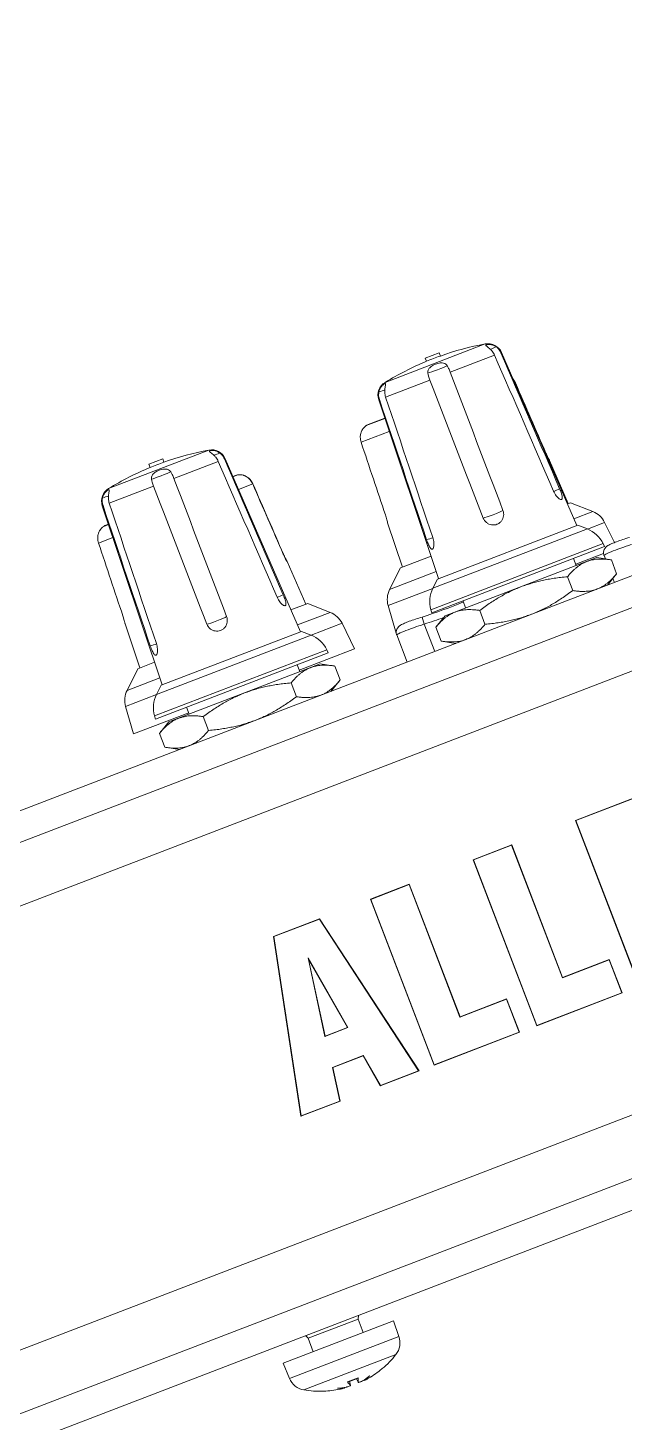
# Model space of a CAD drawing. Header units: millimetres. Extents: x 20 to 1660, y 4 to 1168.
# Drawn here: x 1148.5 to 1188.7, y 900.9 to 995.1 of the extents above; entities that cross this region are included whole.
import ezdxf

# ---------------------------------------------------------------- set-up
doc = ezdxf.new("R2010")
doc.units = ezdxf.units.MM
doc.header["$LTSCALE"] = 4
doc.layers.add('Visible Edges(A H Standard)', color=7, linetype='Continuous', lineweight=18)
doc.layers.add('Visible Tangent Edges(A H Standard)', color=7, linetype='Continuous', lineweight=18)

msp = doc.modelspace()

# ---------------------------------------------------------------- linework, layer by layer
at = {"layer": 'Visible Edges(A H Standard)'}
for p, q in [((867.052, 834.385), (1285.638, 995.077)), ((867.769, 832.518), (1286.355, 993.21)), ((1176.233, 973.139), (1175.299, 972.78)), ((1175.299, 972.78), (1175.383, 972.561)), ((1176.317, 972.919), (1176.233, 973.139)), ((1180.453, 973.152), (1185.533, 961.468)), ((1172.154, 969.966), (1176.198, 957.884)), ((1172.568, 968.73), (1171.447, 968.299)), ((1161.781, 965.984), (1166.862, 954.3)), ((1157.561, 965.971), (1156.628, 965.612)), ((1156.628, 965.612), (1156.712, 965.393)), ((1157.645, 965.752), (1157.561, 965.971)), ((1183.701, 965.856), (1184.96, 962.962)), ((1162.488, 964.86), (1162.301, 964.788)), ((1153.483, 962.798), (1157.526, 950.716)), ((1184.895, 962.937), (1185.1, 963.015)), ((1185.1, 963.015), (1186.615, 962.419)), ((1153.897, 961.562), (1153.71, 961.49)), ((1172.755, 961.654), (1173.757, 958.661)), ((1176.127, 957.857), (1185.603, 961.495)), ((1185.603, 961.495), (1186.252, 961.24)), ((1187.414, 961.681), (1188.076, 960.323)), ((1173.617, 958.607), (1175.689, 959.403)), ((1175.747, 955.569), (1187.417, 960.049)), ((1185.46, 958.869), (1187.345, 959.593)), ((1187.316, 960.255), (1187.417, 960.049)), ((1187.376, 959.457), (1187.469, 959.215)), ((1165.963, 959.046), (1167.222, 956.152)), ((1173.617, 958.607), (1172.89, 957.15)), ((1186.882, 959.308), (1176.641, 955.376)), ((1185.496, 958.776), (1185.316, 959.242)), ((1186.882, 959.308), (1187.87, 959.151)), ((1188.228, 958.218), (1187.87, 959.151)), ((1176.127, 957.857), (1175.817, 957.234)), ((1185.263, 957.08), (1184.905, 958.013)), ((1187.599, 957.441), (1188.228, 958.218)), ((1187.973, 957.903), (1188.08, 957.625)), ((1166.223, 955.769), (1167.362, 956.206)), ((1167.362, 956.206), (1168.877, 955.609)), ((1172.791, 956.067), (1173.323, 954.21)), ((1175.684, 955.79), (1175.747, 955.569)), ((1177.848, 956.375), (1178.027, 955.909)), ((1179.334, 954.804), (1178.976, 955.737)), ((1155.018, 954.844), (1156.019, 951.852)), ((1169.676, 954.871), (1170.523, 953.135)), ((1176.641, 955.376), (1176.012, 954.599)), ((1157.456, 950.689), (1166.932, 954.327)), ((1166.932, 954.327), (1167.58, 954.072)), ((1173.323, 954.21), (1173.341, 954.217)), ((1173.373, 954.082), (1174.076, 952.249)), ((1176.37, 953.666), (1176.012, 954.599)), ((1157.076, 948.401), (1168.746, 952.881)), ((1166.788, 951.701), (1170.523, 953.135)), ((1168.645, 953.088), (1168.746, 952.881)), ((1177.358, 953.509), (1176.37, 953.666)), ((1155.879, 951.798), (1157.018, 952.235)), ((1168.21, 952.14), (1157.969, 948.209)), ((1166.824, 951.608), (1166.645, 952.075)), ((1168.21, 952.14), (1169.198, 951.984)), ((1169.556, 951.05), (1169.198, 951.984)), ((1155.879, 951.798), (1155.152, 950.34)), ((1168.927, 950.273), (1169.556, 951.05)), ((1157.456, 950.689), (1157.145, 950.066)), ((1166.592, 949.912), (1166.234, 950.846)), ((1155.053, 949.258), (1155.586, 947.4)), ((1159.176, 949.207), (1159.356, 948.741)), ((1155.586, 947.4), (1159.32, 948.834)), ((1157.013, 948.622), (1157.076, 948.401)), ((1157.969, 948.209), (1157.34, 947.431)), ((1160.663, 947.636), (1160.305, 948.569)), ((1157.699, 946.498), (1157.34, 947.431)), ((1158.686, 946.341), (1157.699, 946.498)), ((1260.233, 944.621), (923.472, 815.34)), ((1185.452, 941.558), (1191.551, 943.899)), ((1191.541, 943.877), (1185.475, 941.548)), ((1260.95, 942.754), (924.188, 813.473)), ((1185.452, 941.558), (1185.475, 941.548)), ((1189.753, 930.355), (1185.452, 941.558)), ((1185.475, 941.548), (1189.763, 930.378)), ((1178.525, 938.898), (1181.142, 939.903)), ((1181.132, 939.881), (1178.547, 938.888)), ((1181.142, 939.903), (1181.132, 939.881)), ((1184.565, 930.938), (1181.132, 939.881)), ((1181.142, 939.903), (1184.575, 930.96)), ((1178.525, 938.898), (1178.547, 938.888)), ((1182.825, 927.696), (1178.525, 938.898)), ((1178.547, 938.888), (1182.835, 927.718)), ((1171.597, 936.239), (1174.214, 937.244)), ((1174.204, 937.221), (1171.62, 936.229)), ((1174.214, 937.244), (1174.204, 937.221)), ((1177.638, 928.278), (1174.204, 937.221)), ((1174.214, 937.244), (1177.648, 928.301)), ((1171.597, 936.239), (1171.62, 936.229)), ((1175.898, 925.036), (1171.597, 936.239)), ((1171.62, 936.229), (1175.908, 925.059)), ((1165.045, 933.724), (1168.159, 934.919)), ((1168.159, 934.919), (1168.152, 934.898)), ((1168.159, 934.919), (1174.877, 924.644)), ((1168.152, 934.898), (1165.064, 933.712)), ((1174.85, 924.653), (1168.152, 934.898)), ((1165.045, 933.724), (1165.064, 933.712)), ((1166.902, 921.583), (1165.045, 933.724)), ((1165.064, 933.712), (1166.916, 921.607)), ((1170.073, 927.566), (1167.381, 932.28)), ((1167.422, 932.173), (1167.381, 932.28)), ((1167.381, 932.28), (1168.525, 926.972)), ((1170.048, 927.575), (1167.422, 932.173)), ((1167.422, 932.173), (1168.538, 926.996)), ((1187.715, 932.147), (1184.565, 930.938)), ((1184.575, 930.96), (1187.725, 932.169)), ((1187.725, 932.169), (1187.715, 932.147)), ((1188.57, 929.92), (1187.715, 932.147)), ((1187.725, 932.169), (1188.593, 929.91)), ((1184.575, 930.96), (1184.565, 930.938)), ((1180.787, 929.487), (1177.638, 928.278)), ((1177.648, 928.301), (1180.797, 929.51)), ((1180.797, 929.51), (1180.787, 929.487)), ((1181.642, 927.26), (1180.787, 929.487)), ((1180.797, 929.51), (1181.665, 927.25)), ((1188.593, 929.91), (1182.825, 927.696)), ((1182.835, 927.718), (1188.57, 929.92)), ((1188.593, 929.91), (1188.57, 929.92)), ((1168.525, 926.972), (1170.073, 927.566)), ((1168.538, 926.996), (1170.048, 927.575)), ((1170.048, 927.575), (1170.073, 927.566)), ((1177.648, 928.301), (1177.638, 928.278)), ((1182.825, 927.696), (1182.835, 927.718)), ((1168.538, 926.996), (1168.525, 926.972)), ((1181.665, 927.25), (1175.898, 925.036)), ((1175.908, 925.059), (1181.642, 927.26)), ((1181.665, 927.25), (1181.642, 927.26)), ((1169.024, 924.879), (1171.112, 925.68)), ((1171.104, 925.658), (1169.045, 924.868)), ((1171.104, 925.658), (1171.112, 925.68)), ((1172.259, 923.639), (1171.104, 925.658)), ((1171.112, 925.68), (1172.267, 923.661)), ((1169.526, 922.609), (1169.024, 924.879)), ((1169.045, 924.868), (1169.024, 924.879)), ((1169.045, 924.868), (1169.546, 922.598)), ((1174.877, 924.644), (1172.259, 923.639)), ((1172.267, 923.661), (1174.85, 924.653)), ((1174.877, 924.644), (1174.85, 924.653)), ((1175.898, 925.036), (1175.908, 925.059)), ((1172.259, 923.639), (1172.267, 923.661)), ((1169.546, 922.598), (1166.902, 921.583)), ((1166.916, 921.607), (1169.526, 922.609)), ((1169.546, 922.598), (1169.526, 922.609)), ((1166.902, 921.583), (1166.916, 921.607)), ((1173.158, 907.765), (1165.689, 904.898)), ((1170.766, 907.887), (1167.385, 906.589)), ((1170.766, 907.887), (1170.778, 908.137)), ((1171.114, 906.981), (1170.766, 907.887)), ((1173.52, 906.713), (1173.158, 907.765)), ((1167.385, 906.589), (1167.209, 906.767)), ((1167.733, 905.683), (1167.385, 906.589)), ((1166.124, 903.874), (1165.689, 904.898)), ((1170.058, 903.63), (1170.76, 903.9)), ((1170.763, 903.615), (1170.645, 903.856)), ((1172.343, 904.507), (1172.349, 904.51)), ((1168.469, 903.02), (1168.475, 903.023)), ((1169.86, 903.247), (1169.854, 903.268)), ((1170.247, 903.417), (1170.173, 903.674)), ((1171.163, 903.747), (1171.154, 903.767))]:
    msp.add_line(p, q, dxfattribs=at)
for centre, radius, start, end in [((1183.016, 954.075), 20, 100.55445, 109.56895), ((1179.535, 972.753), 1, 23.50149, 100.55445), ((1183.016, 954.075), 20, 109.56895, 112.43403), ((1183.016, 954.075), 20, 112.43403, 121.44853), ((1173.103, 970.284), 1, 121.44853, 198.50149), ((1171.886, 967.404), 1, 125.04044, 147.33267), ((1182.795, 951.847), 20, 124.94058, 125.04044), ((1171.627, 967.833), 0.5, 111.00149, 124.94058), ((1164.344, 946.907), 20, 100.55445, 109.56895), ((1160.864, 965.585), 1, 23.50149, 100.55445), ((1164.344, 946.907), 20, 112.43403, 121.44853), ((1164.344, 946.907), 20, 109.56895, 112.43403), ((1162.668, 964.393), 0.5, 97.0624, 111.00149), ((1165.065, 945.041), 20, 96.96254, 97.0624), ((1162.762, 963.901), 1, 74.67031, 96.96254), ((1154.431, 963.116), 1, 121.44853, 198.50149), ((1186.065, 961.023), 1.5, 26.00149, 68.50149), ((1154.148, 960.594), 1, 125.04044, 147.33267), ((1165.057, 945.038), 20, 124.94058, 125.04044), ((1153.889, 961.023), 0.5, 111.00149, 124.94058), ((1185.519, 959.379), 2, 26.00149, 68.50149), ((1174.233, 956.481), 1.5, 153.50149, 196.00149), ((1177.606, 956.341), 2, 153.50149, 196.00149), ((1166.177, 983.987), 30.043, 287.24702, 292.90895), ((1168.328, 954.214), 1.5, 26.00149, 68.50149), ((1166.847, 952.211), 2, 26.00149, 68.50149), ((1156.495, 949.671), 1.5, 153.50149, 196.00149), ((1158.935, 949.173), 2, 153.50149, 196.00149), ((1172.291, 906.29), 1.3, 321.79282, 19.00149), ((1168.205, 909.506), 6.5, 310.1527, 321.79282), ((1167.321, 904.382), 1.3, 203.00149, 260.21016), ((1172.289, 904.665), 0.166, 291.00149, 310.1527), ((1168.205, 909.506), 6.5, 260.21016, 271.85028), ((1168.409, 903.175), 0.166, 271.85028, 291.00149)]:
    msp.add_arc(centre, radius, start, end, dxfattribs=at)
for centre, major_axis, ratio, start_param, end_param in [((1167.842, 909.328), (2.848, -5.829), 0.119113, 0.154116, 0.323809), ((1168.851, 909.573), (0.661, -6.393), 0.745371, 0.338869, 0.456021), ((1167.588, 909.088), (3.604, -5.321), 0.643637, 6.274767, 6.391919), ((1168.263, 909.49), (-1.7, -6.261), 0.989048, 0.791063, 0.960756), ((1168.172, 909.455), (-5.453, 3.515), 0.989048, 2.180837, 2.35053), ((1167.68, 909.123), (3.787, -5.193), 0.745371, 5.827165, 5.944316), ((1168.943, 909.608), (0.882, -6.366), 0.643637, 6.174452, 6.291603), ((1169.886, 902.596), (0.328, -1.385), 0.098287, 2.037054, 2.054119), ((1168.594, 909.617), (1.784, -6.237), 0.119113, 5.959376, 6.129069), ((1171.58, 903.247), (-0.683, 1.248), 0.098287, 1.087474, 1.104539)]:
    msp.add_ellipse(centre, major_axis=major_axis, ratio=ratio, start_param=start_param, end_param=end_param, dxfattribs=at)
for points, knots in [([(1179.685, 973.384), (1179.667, 973.4), (1179.65, 973.415), (1179.597, 973.46), (1179.556, 973.494), (1179.488, 973.549), (1179.451, 973.577), (1179.413, 973.61), (1179.399, 973.623), (1179.375, 973.654), (1179.384, 973.672), (1179.446, 973.696), (1179.51, 973.706), (1179.614, 973.705), (1179.654, 973.703), (1179.744, 973.69), (1179.814, 973.674), (1179.921, 973.634), (1179.979, 973.607), (1180.045, 973.567), (1180.066, 973.553), (1180.087, 973.538)], [0.1111595, 0.1111595, 0.1111595, 0.1111595, 0.1181117, 0.1181117, 0.1346005, 0.1346005, 0.1549386, 0.1549386, 0.1687629, 0.1687629, 0.2011039, 0.2011039, 0.2334448, 0.2334448, 0.2472691, 0.2472691, 0.2676073, 0.2676073, 0.284096, 0.284096, 0.2910482, 0.2910482, 0.2910482, 0.2910482]), ([(1180.087, 973.538), (1180.14, 973.499), (1180.19, 973.454), (1180.307, 973.324), (1180.364, 973.233), (1180.407, 973.134)], [-0.05311398, -0.05311398, -0.05311398, -0.05311398, -0.03239209, -0.03239209, -0.00022322, -0.00022322, -0.00022322, -0.00022322]), ([(1179.984, 972.972), (1179.94, 973.072), (1179.883, 973.165), (1179.774, 973.298), (1179.73, 973.343), (1179.685, 973.384)], [-0.06093533, -0.06093533, -0.06093533, -0.06093533, -0.03074397, -0.03074397, -0.01208171, -0.01208171, -0.01208171, -0.01208171]), ([(1175.477, 971.768), (1175.474, 971.79), (1175.473, 971.811), (1175.473, 971.877), (1175.483, 971.931), (1175.52, 972.026), (1175.558, 972.083), (1175.626, 972.156), (1175.663, 972.189), (1175.779, 972.274), (1175.892, 972.331), (1176.093, 972.409), (1176.215, 972.441), (1176.358, 972.455), (1176.408, 972.456), (1176.507, 972.447), (1176.574, 972.43), (1176.665, 972.384), (1176.708, 972.351), (1176.752, 972.302), (1176.766, 972.286), (1176.778, 972.267)], [0.1111595, 0.1111595, 0.1111595, 0.1111595, 0.1181117, 0.1181117, 0.1346005, 0.1346005, 0.1549386, 0.1549386, 0.1687629, 0.1687629, 0.2011039, 0.2011039, 0.2334448, 0.2334448, 0.2472691, 0.2472691, 0.2676073, 0.2676073, 0.284096, 0.284096, 0.2910482, 0.2910482, 0.2910482, 0.2910482]), ([(1175.618, 971.296), (1175.583, 971.387), (1175.551, 971.478), (1175.504, 971.636), (1175.487, 971.703), (1175.477, 971.768)], [-0.05847695, -0.05847695, -0.05847695, -0.05847695, -0.02943165, -0.02943165, -0.00656288, -0.00656288, -0.00656288, -0.00656288]), ([(1176.778, 972.267), (1176.814, 972.213), (1176.846, 972.151), (1176.917, 972.002), (1176.954, 971.913), (1176.989, 971.822)], [-0.05262869, -0.05262869, -0.05262869, -0.05262869, -0.02950175, -0.02950175, -0.00022321, -0.00022321, -0.00022321, -0.00022321]), ([(1172.168, 970.498), (1172.173, 970.523), (1172.179, 970.547), (1172.202, 970.621), (1172.226, 970.68), (1172.28, 970.782), (1172.321, 970.84), (1172.379, 970.91), (1172.408, 970.939), (1172.484, 971.009), (1172.539, 971.044), (1172.601, 971.068), (1172.619, 971.061), (1172.622, 971.021), (1172.621, 971.002), (1172.614, 970.953), (1172.606, 970.907), (1172.591, 970.82), (1172.583, 970.768), (1172.575, 970.699), (1172.572, 970.676), (1172.57, 970.652)], [0.1111595, 0.1111595, 0.1111595, 0.1111595, 0.1181117, 0.1181117, 0.1346005, 0.1346005, 0.1549386, 0.1549386, 0.1687629, 0.1687629, 0.2011039, 0.2011039, 0.2334448, 0.2334448, 0.2472691, 0.2472691, 0.2676073, 0.2676073, 0.284096, 0.284096, 0.2910482, 0.2910482, 0.2910482, 0.2910482]), ([(1183.444, 966.349), (1183.099, 967.141), (1182.754, 967.934), (1182.065, 969.516), (1181.722, 970.305), (1181.378, 971.095)], [0.001464, 0.001464, 0.001464, 0.001464, 0.2608124, 0.2608124, 0.5189912, 0.5189912, 0.5189912, 0.5189912]), ([(1181.389, 971.099), (1181.736, 970.301), (1182.083, 969.504), (1182.771, 967.922), (1183.113, 967.138), (1183.454, 966.353)], [0, 0, 0, 0, 0.2608119, 0.2608119, 0.5174788, 0.5174788, 0.5174788, 0.5174788]), ([(1172.2, 969.984), (1172.165, 970.089), (1172.147, 970.198), (1172.148, 970.374), (1172.155, 970.437), (1172.168, 970.498)], [-0.0612207, -0.0612207, -0.0612207, -0.0612207, -0.03055248, -0.03055248, -0.0123581, -0.0123581, -0.0123581, -0.0123581]), ([(1172.57, 970.652), (1172.563, 970.591), (1172.561, 970.527), (1172.57, 970.355), (1172.589, 970.248), (1172.623, 970.146)], [-0.05311043, -0.05311043, -0.05311043, -0.05311043, -0.0325253, -0.0325253, -0.00022322, -0.00022322, -0.00022322, -0.00022322]), ([(1171.044, 967.943), (1171.044, 967.943), (1171.044, 967.943), (1171.041, 967.938), (1171.036, 967.93), (1171.02, 967.901), (1171.008, 967.876), (1170.976, 967.801), (1170.956, 967.747), (1170.922, 967.61), (1170.91, 967.524), (1170.911, 967.324), (1170.928, 967.21), (1170.965, 967.097)], [-0.1309225, -0.1309225, -0.1309225, -0.1309225, -0.1295459, -0.1295459, -0.1148331, -0.1148331, -0.0943326, -0.0943326, -0.0672676, -0.0672676, -0.0356234, -0.0356234, -0.0000154, -0.0000154, -0.0000154, -0.0000154]), ([(1170.965, 967.097), (1171.242, 966.271), (1171.518, 965.444), (1172.065, 963.808), (1172.336, 962.998), (1172.607, 962.189)], [0, 0, 0, 0, 0.2614108, 0.2614108, 0.5174788, 0.5174788, 0.5174788, 0.5174788]), ([(1161.014, 966.216), (1160.996, 966.232), (1160.979, 966.247), (1160.926, 966.293), (1160.885, 966.326), (1160.817, 966.381), (1160.78, 966.41), (1160.741, 966.442), (1160.728, 966.455), (1160.704, 966.487), (1160.712, 966.504), (1160.774, 966.528), (1160.839, 966.538), (1160.942, 966.537), (1160.983, 966.535), (1161.073, 966.522), (1161.142, 966.506), (1161.25, 966.467), (1161.308, 966.439), (1161.374, 966.399), (1161.395, 966.385), (1161.415, 966.37)], [0.1111595, 0.1111595, 0.1111595, 0.1111595, 0.1181117, 0.1181117, 0.1346005, 0.1346005, 0.1549386, 0.1549386, 0.1687629, 0.1687629, 0.2011039, 0.2011039, 0.2334448, 0.2334448, 0.2472691, 0.2472691, 0.2676073, 0.2676073, 0.284096, 0.284096, 0.2910482, 0.2910482, 0.2910482, 0.2910482]), ([(1161.312, 965.804), (1161.269, 965.904), (1161.211, 965.997), (1161.102, 966.13), (1161.058, 966.175), (1161.014, 966.216)], [-0.06093533, -0.06093533, -0.06093533, -0.06093533, -0.03074397, -0.03074397, -0.01208171, -0.01208171, -0.01208171, -0.01208171]), ([(1161.415, 966.37), (1161.468, 966.331), (1161.518, 966.286), (1161.635, 966.156), (1161.693, 966.065), (1161.736, 965.967)], [-0.05311398, -0.05311398, -0.05311398, -0.05311398, -0.03239209, -0.03239209, -0.00022322, -0.00022322, -0.00022322, -0.00022322]), ([(1183.454, 966.353), (1183.475, 966.305), (1183.497, 966.257), (1183.547, 966.15), (1183.575, 966.093), (1183.625, 965.995), (1183.647, 965.954), (1183.675, 965.903), (1183.684, 965.888), (1183.695, 965.867), (1183.699, 965.861), (1183.702, 965.854), (1183.702, 965.854), (1183.699, 965.857), (1183.696, 965.861), (1183.686, 965.877), (1183.679, 965.888), (1183.653, 965.93), (1183.631, 965.968), (1183.581, 966.06), (1183.554, 966.113), (1183.509, 966.206), (1183.491, 966.243), (1183.464, 966.303), (1183.454, 966.326), (1183.444, 966.349)], [0.0050526, 0.0050526, 0.0050526, 0.0050526, 0.0209335, 0.0209335, 0.0421493, 0.0421493, 0.0639025, 0.0639025, 0.0788198, 0.0788198, 0.0911081, 0.0911081, 0.1036264, 0.1036264, 0.1158981, 0.1158981, 0.1294983, 0.1294983, 0.152114, 0.152114, 0.172933, 0.172933, 0.185567, 0.185567, 0.1930408, 0.1930408, 0.1930408, 0.1930408]), ([(1156.806, 964.6), (1156.803, 964.622), (1156.801, 964.643), (1156.801, 964.709), (1156.812, 964.763), (1156.849, 964.858), (1156.886, 964.915), (1156.954, 964.988), (1156.992, 965.021), (1157.107, 965.106), (1157.22, 965.164), (1157.421, 965.241), (1157.544, 965.274), (1157.686, 965.288), (1157.736, 965.288), (1157.836, 965.28), (1157.902, 965.262), (1157.993, 965.216), (1158.037, 965.183), (1158.081, 965.135), (1158.094, 965.118), (1158.106, 965.1)], [0.1111595, 0.1111595, 0.1111595, 0.1111595, 0.1181117, 0.1181117, 0.1346005, 0.1346005, 0.1549386, 0.1549386, 0.1687629, 0.1687629, 0.2011039, 0.2011039, 0.2334448, 0.2334448, 0.2472691, 0.2472691, 0.2676073, 0.2676073, 0.284096, 0.284096, 0.2910482, 0.2910482, 0.2910482, 0.2910482]), ([(1158.106, 965.1), (1158.142, 965.045), (1158.175, 964.983), (1158.246, 964.834), (1158.282, 964.745), (1158.317, 964.654)], [-0.05262869, -0.05262869, -0.05262869, -0.05262869, -0.02950175, -0.02950175, -0.00022321, -0.00022321, -0.00022321, -0.00022321]), ([(1156.947, 964.128), (1156.912, 964.219), (1156.879, 964.31), (1156.832, 964.468), (1156.816, 964.536), (1156.806, 964.6)], [-0.05847695, -0.05847695, -0.05847695, -0.05847695, -0.02943165, -0.02943165, -0.00656288, -0.00656288, -0.00656288, -0.00656288]), ([(1163.641, 964.285), (1163.596, 964.388), (1163.536, 964.48), (1163.416, 964.62), (1163.356, 964.674), (1163.241, 964.76), (1163.186, 964.792), (1163.103, 964.834), (1163.073, 964.846), (1163.035, 964.862), (1163.025, 964.865), (1163.023, 964.867), (1163.031, 964.864), (1163.066, 964.852), (1163.093, 964.842), (1163.17, 964.807), (1163.221, 964.78), (1163.338, 964.7), (1163.406, 964.644), (1163.54, 964.494), (1163.604, 964.398), (1163.651, 964.289)], [-0.277297, -0.277297, -0.277297, -0.277297, -0.2408031, -0.2408031, -0.2110318, -0.2110318, -0.1825766, -0.1825766, -0.1593494, -0.1593494, -0.1383563, -0.1383563, -0.1174789, -0.1174789, -0.094839, -0.094839, -0.0675962, -0.0675962, -0.0356357, -0.0356357, 0, 0, 0, 0]), ([(1165.706, 959.539), (1165.361, 960.332), (1165.016, 961.125), (1164.327, 962.707), (1163.984, 963.496), (1163.641, 964.285)], [0.001464, 0.001464, 0.001464, 0.001464, 0.2608124, 0.2608124, 0.5189912, 0.5189912, 0.5189912, 0.5189912]), ([(1163.651, 964.289), (1163.998, 963.492), (1164.345, 962.695), (1165.033, 961.113), (1165.375, 960.328), (1165.716, 959.544)], [0, 0, 0, 0, 0.2608119, 0.2608119, 0.5174788, 0.5174788, 0.5174788, 0.5174788]), ([(1153.529, 962.816), (1153.493, 962.921), (1153.476, 963.03), (1153.477, 963.206), (1153.484, 963.269), (1153.497, 963.33)], [-0.0612207, -0.0612207, -0.0612207, -0.0612207, -0.03055248, -0.03055248, -0.0123581, -0.0123581, -0.0123581, -0.0123581]), ([(1153.497, 963.33), (1153.502, 963.355), (1153.508, 963.379), (1153.53, 963.453), (1153.555, 963.512), (1153.609, 963.614), (1153.649, 963.672), (1153.708, 963.742), (1153.736, 963.771), (1153.812, 963.841), (1153.867, 963.876), (1153.929, 963.9), (1153.947, 963.893), (1153.951, 963.853), (1153.949, 963.834), (1153.943, 963.785), (1153.934, 963.739), (1153.92, 963.653), (1153.912, 963.6), (1153.903, 963.531), (1153.901, 963.508), (1153.898, 963.484)], [0.1111595, 0.1111595, 0.1111595, 0.1111595, 0.1181117, 0.1181117, 0.1346005, 0.1346005, 0.1549386, 0.1549386, 0.1687629, 0.1687629, 0.2011039, 0.2011039, 0.2334448, 0.2334448, 0.2472691, 0.2472691, 0.2676073, 0.2676073, 0.284096, 0.284096, 0.2910482, 0.2910482, 0.2910482, 0.2910482]), ([(1153.898, 963.484), (1153.892, 963.423), (1153.89, 963.359), (1153.898, 963.187), (1153.918, 963.081), (1153.952, 962.979)], [-0.05311043, -0.05311043, -0.05311043, -0.05311043, -0.0325253, -0.0325253, -0.00022322, -0.00022322, -0.00022322, -0.00022322]), ([(1184.377, 963.956), (1184.425, 963.844), (1184.471, 963.726), (1184.52, 963.568), (1184.534, 963.518), (1184.552, 963.428), (1184.557, 963.388), (1184.558, 963.323), (1184.555, 963.294), (1184.536, 963.251), (1184.522, 963.237), (1184.488, 963.224), (1184.465, 963.224), (1184.412, 963.239), (1184.382, 963.255), (1184.32, 963.297), (1184.286, 963.326), (1184.217, 963.396), (1184.181, 963.437), (1184.078, 963.575), (1184.014, 963.686), (1183.966, 963.798)], [0.0006679, 0.0006679, 0.0006679, 0.0006679, 0.0372711, 0.0372711, 0.0559066, 0.0559066, 0.0745421, 0.0745421, 0.0923267, 0.0923267, 0.1101113, 0.1101113, 0.1278958, 0.1278958, 0.1456804, 0.1456804, 0.1643159, 0.1643159, 0.1829514, 0.1829514, 0.2195546, 0.2195546, 0.2195546, 0.2195546]), ([(1180.55, 962.487), (1180.594, 962.372), (1180.609, 962.243), (1180.582, 962.056), (1180.565, 961.994), (1180.514, 961.878), (1180.481, 961.823), (1180.406, 961.729), (1180.36, 961.684), (1180.256, 961.608), (1180.199, 961.577), (1180.088, 961.535), (1180.025, 961.519), (1179.898, 961.506), (1179.833, 961.509), (1179.714, 961.529), (1179.653, 961.547), (1179.538, 961.6), (1179.483, 961.634), (1179.338, 961.755), (1179.263, 961.862), (1179.219, 961.975)], [0.0006679, 0.0006679, 0.0006679, 0.0006679, 0.0372711, 0.0372711, 0.0559066, 0.0559066, 0.0745421, 0.0745421, 0.0923267, 0.0923267, 0.1101113, 0.1101113, 0.1278958, 0.1278958, 0.1456804, 0.1456804, 0.1643159, 0.1643159, 0.1829514, 0.1829514, 0.2195546, 0.2195546, 0.2195546, 0.2195546]), ([(1172.607, 962.189), (1172.623, 962.139), (1172.639, 962.089), (1172.673, 961.975), (1172.69, 961.915), (1172.719, 961.808), (1172.73, 961.763), (1172.743, 961.706), (1172.747, 961.689), (1172.752, 961.666), (1172.754, 961.66), (1172.755, 961.655), (1172.755, 961.654), (1172.755, 961.654)], [0.00505265, 0.00505265, 0.00505265, 0.00505265, 0.02093361, 0.02093361, 0.04216116, 0.04216116, 0.06398272, 0.06398272, 0.07894932, 0.07894932, 0.09094224, 0.09094224, 0.0938988, 0.0938988, 0.0938988, 0.0938988]), ([(1153.306, 961.134), (1153.306, 961.134), (1153.306, 961.133), (1153.303, 961.129), (1153.298, 961.121), (1153.282, 961.092), (1153.27, 961.067), (1153.238, 960.992), (1153.218, 960.938), (1153.185, 960.8), (1153.172, 960.714), (1153.173, 960.514), (1153.19, 960.4), (1153.227, 960.288)], [-0.1309225, -0.1309225, -0.1309225, -0.1309225, -0.1295459, -0.1295459, -0.1148331, -0.1148331, -0.0943326, -0.0943326, -0.0672676, -0.0672676, -0.0356234, -0.0356234, -0.0000154, -0.0000154, -0.0000154, -0.0000154]), ([(1175.803, 960.664), (1175.842, 960.548), (1175.869, 960.423), (1175.885, 960.252), (1175.886, 960.198), (1175.881, 960.099), (1175.875, 960.055), (1175.858, 959.983), (1175.846, 959.951), (1175.816, 959.903), (1175.799, 959.888), (1175.765, 959.875), (1175.745, 959.876), (1175.703, 959.896), (1175.681, 959.915), (1175.638, 959.964), (1175.615, 959.997), (1175.569, 960.076), (1175.545, 960.122), (1175.476, 960.273), (1175.431, 960.391), (1175.392, 960.506)], [0.0006679, 0.0006679, 0.0006679, 0.0006679, 0.0372711, 0.0372711, 0.0559066, 0.0559066, 0.0745421, 0.0745421, 0.0923267, 0.0923267, 0.1101113, 0.1101113, 0.1278958, 0.1278958, 0.1456804, 0.1456804, 0.1643159, 0.1643159, 0.1829514, 0.1829514, 0.2195546, 0.2195546, 0.2195546, 0.2195546]), ([(1189.088, 960.671), (1188.934, 960.623), (1188.781, 960.573), (1188.489, 960.476), (1188.351, 960.427), (1188.101, 960.334), (1187.989, 960.29), (1187.796, 960.207), (1187.718, 960.171), (1187.596, 960.096), (1187.555, 960.072), (1187.463, 959.976), (1187.426, 959.936), (1187.369, 959.812), (1187.348, 959.749), (1187.34, 959.614), (1187.346, 959.551), (1187.368, 959.48), (1187.372, 959.468), (1187.376, 959.457)], [0, 0, 0, 0, 0.0471741, 0.0471741, 0.0943482, 0.0943482, 0.1415222, 0.1415222, 0.1886963, 0.1886963, 0.2122833, 0.2122833, 0.2233949, 0.2233949, 0.2301565, 0.2301565, 0.2349648, 0.2349648, 0.2358704, 0.2358704, 0.2358704, 0.2358704]), ([(1153.227, 960.288), (1153.504, 959.461), (1153.78, 958.635), (1154.327, 956.999), (1154.598, 956.189), (1154.869, 955.379)], [0, 0, 0, 0, 0.2614108, 0.2614108, 0.5174788, 0.5174788, 0.5174788, 0.5174788]), ([(1165.716, 959.544), (1165.737, 959.495), (1165.759, 959.447), (1165.809, 959.34), (1165.837, 959.284), (1165.888, 959.185), (1165.909, 959.145), (1165.937, 959.094), (1165.946, 959.078), (1165.957, 959.058), (1165.961, 959.052), (1165.964, 959.045), (1165.964, 959.044), (1165.961, 959.048), (1165.958, 959.052), (1165.948, 959.067), (1165.941, 959.079), (1165.915, 959.121), (1165.894, 959.158), (1165.843, 959.251), (1165.816, 959.303), (1165.771, 959.396), (1165.753, 959.433), (1165.726, 959.494), (1165.716, 959.516), (1165.706, 959.539)], [0.0050526, 0.0050526, 0.0050526, 0.0050526, 0.0209335, 0.0209335, 0.0421493, 0.0421493, 0.0639025, 0.0639025, 0.0788198, 0.0788198, 0.0911081, 0.0911081, 0.1036264, 0.1036264, 0.1158981, 0.1158981, 0.1294983, 0.1294983, 0.152114, 0.152114, 0.172933, 0.172933, 0.185567, 0.185567, 0.1930408, 0.1930408, 0.1930408, 0.1930408]), ([(1165.706, 956.788), (1165.754, 956.676), (1165.8, 956.558), (1165.849, 956.4), (1165.862, 956.35), (1165.881, 956.26), (1165.886, 956.22), (1165.887, 956.155), (1165.883, 956.126), (1165.865, 956.083), (1165.851, 956.069), (1165.816, 956.056), (1165.794, 956.056), (1165.74, 956.071), (1165.71, 956.087), (1165.649, 956.129), (1165.615, 956.158), (1165.545, 956.228), (1165.509, 956.269), (1165.407, 956.407), (1165.343, 956.518), (1165.294, 956.63)], [0.0006679, 0.0006679, 0.0006679, 0.0006679, 0.0372711, 0.0372711, 0.0559066, 0.0559066, 0.0745421, 0.0745421, 0.0923267, 0.0923267, 0.1101113, 0.1101113, 0.1278958, 0.1278958, 0.1456804, 0.1456804, 0.1643159, 0.1643159, 0.1829514, 0.1829514, 0.2195546, 0.2195546, 0.2195546, 0.2195546]), ([(1154.869, 955.379), (1154.885, 955.329), (1154.901, 955.279), (1154.936, 955.166), (1154.953, 955.105), (1154.981, 954.998), (1154.992, 954.953), (1155.005, 954.897), (1155.009, 954.879), (1155.014, 954.857), (1155.016, 954.85), (1155.017, 954.846), (1155.017, 954.845), (1155.018, 954.844)], [0.00505265, 0.00505265, 0.00505265, 0.00505265, 0.02093361, 0.02093361, 0.04216116, 0.04216116, 0.06398272, 0.06398272, 0.07894932, 0.07894932, 0.09094224, 0.09094224, 0.0938988, 0.0938988, 0.0938988, 0.0938988]), ([(1161.879, 955.319), (1161.922, 955.205), (1161.938, 955.075), (1161.911, 954.888), (1161.893, 954.826), (1161.843, 954.71), (1161.81, 954.655), (1161.734, 954.561), (1161.688, 954.516), (1161.585, 954.44), (1161.528, 954.41), (1161.417, 954.367), (1161.354, 954.351), (1161.226, 954.338), (1161.162, 954.341), (1161.042, 954.361), (1160.982, 954.379), (1160.866, 954.432), (1160.812, 954.466), (1160.667, 954.587), (1160.592, 954.694), (1160.548, 954.808)], [0.0006679, 0.0006679, 0.0006679, 0.0006679, 0.0372711, 0.0372711, 0.0559066, 0.0559066, 0.0745421, 0.0745421, 0.0923267, 0.0923267, 0.1101113, 0.1101113, 0.1278958, 0.1278958, 0.1456804, 0.1456804, 0.1643159, 0.1643159, 0.1829514, 0.1829514, 0.2195546, 0.2195546, 0.2195546, 0.2195546]), ([(1175.084, 955.295), (1174.931, 955.247), (1174.777, 955.198), (1174.486, 955.1), (1174.348, 955.051), (1174.097, 954.958), (1173.985, 954.914), (1173.792, 954.831), (1173.714, 954.795), (1173.592, 954.72), (1173.551, 954.696), (1173.459, 954.6), (1173.423, 954.56), (1173.365, 954.436), (1173.344, 954.373), (1173.336, 954.238), (1173.343, 954.175), (1173.365, 954.104), (1173.368, 954.092), (1173.373, 954.082)], [0, 0, 0, 0, 0.0471741, 0.0471741, 0.0943482, 0.0943482, 0.1415222, 0.1415222, 0.1886963, 0.1886963, 0.2122833, 0.2122833, 0.2233949, 0.2233949, 0.2301565, 0.2301565, 0.2349648, 0.2349648, 0.2358704, 0.2358704, 0.2358704, 0.2358704]), ([(1157.132, 953.496), (1157.171, 953.381), (1157.198, 953.256), (1157.213, 953.085), (1157.214, 953.03), (1157.21, 952.931), (1157.203, 952.887), (1157.186, 952.815), (1157.174, 952.783), (1157.145, 952.736), (1157.128, 952.721), (1157.094, 952.707), (1157.074, 952.708), (1157.031, 952.728), (1157.009, 952.747), (1156.966, 952.796), (1156.943, 952.829), (1156.897, 952.908), (1156.874, 952.954), (1156.805, 953.105), (1156.76, 953.223), (1156.721, 953.339)], [0.0006679, 0.0006679, 0.0006679, 0.0006679, 0.0372711, 0.0372711, 0.0559066, 0.0559066, 0.0745421, 0.0745421, 0.0923267, 0.0923267, 0.1101113, 0.1101113, 0.1278958, 0.1278958, 0.1456804, 0.1456804, 0.1643159, 0.1643159, 0.1829514, 0.1829514, 0.2195546, 0.2195546, 0.2195546, 0.2195546]), ([(1171.471, 903.893), (1171.438, 903.873), (1171.402, 903.853), (1171.332, 903.815), (1171.3, 903.799), (1171.246, 903.773), (1171.221, 903.762), (1171.184, 903.748), (1171.172, 903.745), (1171.165, 903.746), (1171.164, 903.747), (1171.163, 903.748)], [0, 0, 0, 0, 0.01154742, 0.01154742, 0.02309483, 0.02309483, 0.0344508, 0.0344508, 0.04580677, 0.04580677, 0.04984781, 0.04984781, 0.04984781, 0.04984781]), ([(1169.86, 903.247), (1169.86, 903.247), (1169.86, 903.247), (1169.861, 903.244), (1169.854, 903.239), (1169.826, 903.226), (1169.804, 903.218), (1169.753, 903.202), (1169.72, 903.193), (1169.648, 903.174), (1169.608, 903.165), (1169.559, 903.154), (1169.547, 903.152), (1169.534, 903.149)], [0.02262944, 0.02262944, 0.02262944, 0.02262944, 0.02319765, 0.02319765, 0.0345489, 0.0345489, 0.04590016, 0.04590016, 0.05733835, 0.05733835, 0.06877655, 0.06877655, 0.07249221, 0.07249221, 0.07249221, 0.07249221]), ([(1170.243, 903.421), (1170.249, 903.417), (1170.248, 903.41), (1170.231, 903.393), (1170.214, 903.382), (1170.172, 903.36), (1170.143, 903.348), (1170.078, 903.323), (1170.04, 903.31), (1169.992, 903.295), (1169.978, 903.292), (1169.965, 903.288)], [0, 0, 0, 0, 0.01151442, 0.01151442, 0.02302884, 0.02302884, 0.0344178, 0.0344178, 0.04580676, 0.04580676, 0.0498478, 0.0498478, 0.0498478, 0.0498478]), ([(1171.058, 903.707), (1171.056, 903.707), (1171.055, 903.706), (1171.019, 903.688), (1170.982, 903.672), (1170.914, 903.643), (1170.882, 903.632), (1170.83, 903.616), (1170.807, 903.61), (1170.775, 903.607), (1170.765, 903.609), (1170.762, 903.616), (1170.761, 903.618), (1170.762, 903.621)], [0.02262944, 0.02262944, 0.02262944, 0.02262944, 0.02319765, 0.02319765, 0.0345489, 0.0345489, 0.04590016, 0.04590016, 0.05733835, 0.05733835, 0.06877655, 0.06877655, 0.07249221, 0.07249221, 0.07249221, 0.07249221])]:
    msp.add_open_spline(points, degree=3, knots=knots, dxfattribs=at)
for points in [[(1183.966, 963.798), (1182.646, 966.836), (1181.302, 969.933), (1179.984, 972.972)], [(1180.407, 973.134), (1181.722, 970.095), (1183.063, 966.996), (1184.377, 963.956)], [(1176.989, 971.822), (1178.17, 968.731), (1179.372, 965.579), (1180.55, 962.487)], [(1179.219, 961.975), (1178.025, 965.062), (1176.809, 968.209), (1175.618, 971.296)], [(1181.237, 971.348), (1181.296, 971.276), (1181.349, 971.192), (1181.389, 971.099)], [(1181.378, 971.095), (1181.344, 971.173), (1181.302, 971.245), (1181.254, 971.309)], [(1175.392, 960.506), (1174.334, 963.645), (1173.257, 966.845), (1172.2, 969.984)], [(1172.623, 970.146), (1173.677, 967.006), (1174.751, 963.805), (1175.803, 960.664)], [(1165.294, 956.63), (1163.975, 959.668), (1162.631, 962.765), (1161.312, 965.804)], [(1161.736, 965.967), (1163.051, 962.927), (1164.391, 959.828), (1165.706, 956.788)], [(1160.548, 954.808), (1159.353, 957.894), (1158.138, 961.041), (1156.947, 964.128)], [(1158.317, 964.654), (1159.498, 961.563), (1160.7, 958.411), (1161.879, 955.319)], [(1156.721, 953.339), (1155.663, 956.477), (1154.585, 959.677), (1153.529, 962.816)], [(1153.952, 962.979), (1155.006, 959.838), (1156.079, 956.637), (1157.132, 953.496)], [(1170.762, 903.91), (1170.763, 903.904), (1170.762, 903.9), (1170.76, 903.9)], [(1170.058, 903.63), (1170.056, 903.629), (1170.053, 903.632), (1170.049, 903.637)]]:
    msp.add_open_spline(points, degree=3, dxfattribs=at)
for points in [[(1187.87, 959.151), (1186.059, 959.438), (1184.905, 958.013)], [(1184.905, 958.013), (1181.612, 957.731), (1178.976, 955.737)], [(1185.263, 957.08), (1187.074, 956.793), (1188.228, 958.218)], [(1179.334, 954.804), (1182.627, 955.086), (1185.263, 957.08)], [(1178.976, 955.737), (1177.165, 956.024), (1176.012, 954.599)], [(1176.37, 953.666), (1178.181, 953.379), (1179.334, 954.804)], [(1169.198, 951.984), (1167.387, 952.27), (1166.234, 950.846)], [(1166.592, 949.912), (1168.403, 949.625), (1169.556, 951.05)], [(1166.234, 950.846), (1162.941, 950.563), (1160.305, 948.569)], [(1160.663, 947.636), (1163.956, 947.918), (1166.592, 949.912)], [(1160.305, 948.569), (1158.494, 948.856), (1157.34, 947.431)], [(1157.699, 946.498), (1159.509, 946.211), (1160.663, 947.636)]]:
    msp.add_rational_spline(points, [1, 1.15470053838, 1], degree=2, dxfattribs=at)
at = {"layer": 'Visible Tangent Edges(A H Standard)'}
for p, q in [((1287.788, 989.476), (869.203, 828.783)), ((1172.581, 971.137), (1179.352, 973.736)), ((1179.984, 972.972), (1176.989, 971.822)), ((1180.453, 973.152), (1180.407, 973.134)), ((1175.618, 971.296), (1172.623, 970.146)), ((1181.378, 971.095), (1181.352, 971.084)), ((1172.2, 969.984), (1172.154, 969.966)), ((1171.312, 968.222), (1172.576, 968.708)), ((1172.573, 968.716), (1171.34, 968.242)), ((1172.87, 967.828), (1170.965, 967.097)), ((1153.91, 963.969), (1160.681, 966.568)), ((1161.781, 965.984), (1161.736, 965.967)), ((1183.444, 966.349), (1183.454, 966.353)), ((1161.312, 965.804), (1158.317, 964.654)), ((1156.947, 964.128), (1153.952, 962.979)), ((1162.606, 964.889), (1162.307, 964.775)), ((1162.31, 964.767), (1162.641, 964.894)), ((1163.641, 964.285), (1162.68, 963.916)), ((1153.529, 962.816), (1153.483, 962.798)), ((1185.334, 961.927), (1186.615, 962.419)), ((1153.574, 961.413), (1153.904, 961.54)), ((1153.902, 961.548), (1153.602, 961.433)), ((1187.414, 961.681), (1186.258, 961.237)), ((1154.199, 960.66), (1153.227, 960.288)), ((1175.817, 957.234), (1186.252, 961.24)), ((1165.706, 959.539), (1165.716, 959.544)), ((1187.316, 960.255), (1175.684, 955.79)), ((1172.89, 957.15), (1176.039, 958.358)), ((1175.814, 957.227), (1172.791, 956.067)), ((1166.662, 954.759), (1168.877, 955.609)), ((1169.676, 954.871), (1167.587, 954.069)), ((1175.233, 954.817), (1175.084, 955.295)), ((1175.943, 952.966), (1175.233, 954.817)), ((1157.145, 950.066), (1167.58, 954.072)), ((1168.645, 953.088), (1157.013, 948.622)), ((1155.152, 950.34), (1157.367, 951.191)), ((1157.142, 950.06), (1155.053, 949.258)), ((922.038, 819.074), (1258.8, 948.355)), ((1166.124, 903.874), (1173.52, 906.713)), ((1173.312, 905.486), (1167.1, 903.101)), ((1170.049, 903.637), (1170.762, 903.91)), ((1170.762, 903.621), (1170.647, 903.856)), ((1172.364, 904.525), (1172.396, 904.538)), ((1168.415, 903.009), (1168.447, 903.022)), ((1170.243, 903.421), (1170.171, 903.673))]:
    msp.add_line(p, q, dxfattribs=at)
for centre, major_axis, ratio, start_param, end_param in [((1180.128, 973.569), (-0.686, -0.303), 0.016173, 0.890832, 1.504211), ((1176.122, 972.031), (0.7, 0.269), 0.052336, 3.521934, 5.902844), ((1172.117, 970.494), (-0.713, -0.234), 0.016173, 1.637381, 2.250761), ((1161.456, 966.401), (-0.686, -0.303), 0.016173, 0.890832, 1.504211), ((1157.451, 964.864), (0.7, 0.269), 0.052336, 3.521934, 5.902844), ((1153.445, 963.326), (-0.713, -0.234), 0.016173, 1.637381, 2.250761), ((1184.373, 963.967), (-0.686, -0.303), 0.016173, 0.941248, 1.568787), ((1179.88, 962.242), (0.7, 0.269), 0.052336, 3.457358, 5.96742), ((1175.387, 960.517), (-0.713, -0.234), 0.016173, 1.572806, 2.200344), ((1165.702, 956.8), (-0.686, -0.303), 0.016173, 0.941248, 1.568787), ((1161.209, 955.075), (0.7, 0.269), 0.052336, 3.457358, 5.96742), ((1156.715, 953.35), (-0.713, -0.234), 0.016173, 1.572806, 2.200344)]:
    msp.add_ellipse(centre, major_axis=major_axis, ratio=ratio, start_param=start_param, end_param=end_param, dxfattribs=at)
for points, knots in [([(1187.376, 959.457), (1187.375, 959.462), (1187.377, 959.467), (1187.41, 959.507), (1187.532, 959.569), (1187.882, 959.715), (1188.079, 959.79), (1188.477, 959.935), (1188.666, 960.001), (1188.985, 960.11), (1189.111, 960.152), (1189.236, 960.193)], [-0.2358704, -0.2358704, -0.2358704, -0.2358704, -0.2197078, -0.2197078, -0.1392514, -0.1392514, -0.0773619, -0.0773619, -0.0297546, -0.0297546, 0, 0, 0, 0]), ([(1173.373, 954.082), (1173.371, 954.086), (1173.373, 954.091), (1173.407, 954.131), (1173.528, 954.193), (1173.878, 954.339), (1174.075, 954.415), (1174.473, 954.559), (1174.663, 954.626), (1174.982, 954.734), (1175.107, 954.776), (1175.233, 954.817)], [-0.2358704, -0.2358704, -0.2358704, -0.2358704, -0.2197079, -0.2197079, -0.1392515, -0.1392515, -0.077362, -0.077362, -0.0297546, -0.0297546, 0, 0, 0, 0])]:
    msp.add_open_spline(points, degree=3, knots=knots, dxfattribs=at)
msp.add_open_spline([(1175.233, 954.817), (1175.673, 954.954), (1176.111, 955.101), (1176.544, 955.257)], degree=3, dxfattribs=at)

doc.saveas('drawing.dxf')
